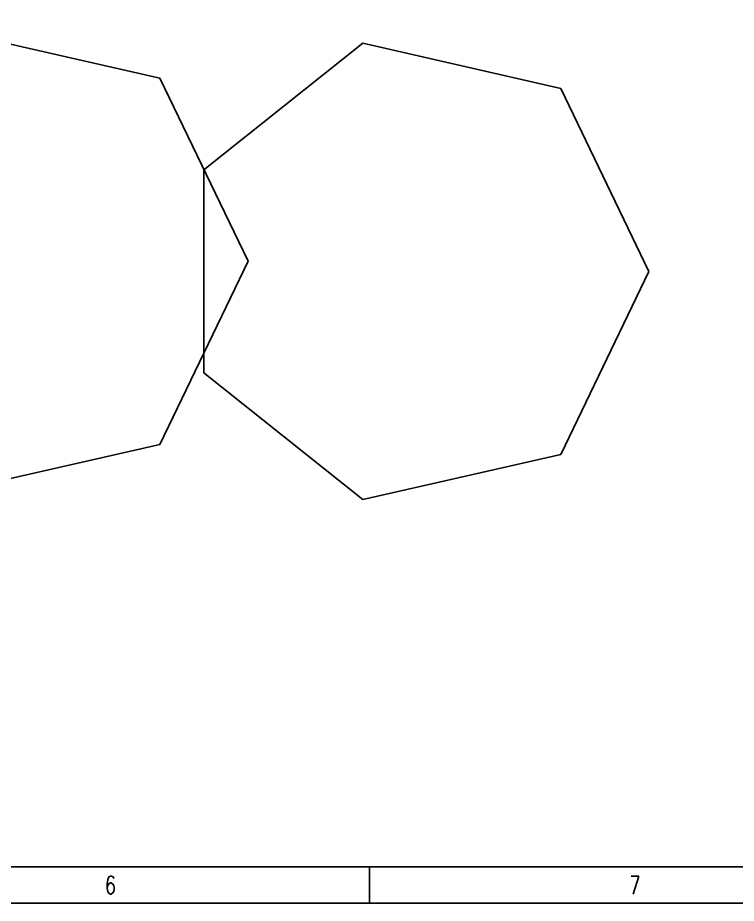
# Model space of a CAD drawing. Extents: x -249712 to 323108, y -93352 to -30277.
# Drawn here: x -162306 to -147483, y -93352 to -75092 of the extents above; entities that cross this region are included whole.
import ezdxf

# ---------------------------------------------------------------- set-up
doc = ezdxf.new("R2010")
doc.units = 0
doc.layers.get('0').update_dxf_attribs({"linetype": 'CONTINUOUS'})
doc.styles.add('HZbine', font='txt_____.ttf', dxfattribs={"width": 0.7, "bigfont": 'HZTXT'})

msp = doc.modelspace()

# ---------------------------------------------------------------- linework, layer by layer
for points in [[(-221835, -30277), (-132660, -30277), (-132660, -93352), (-221835, -93352)], [(-157555, -80115), (-159373, -76341), (-163457, -75409), (-166732, -78021), (-166732, -82210), (-163457, -84821), (-159373, -83889)], [(-149287, -80323), (-151105, -76548), (-155189, -75616), (-158464, -78228), (-158464, -82417), (-155189, -85029), (-151105, -84097)]]:
    msp.add_lwpolyline(points, close=True)
at = {"color": 4, "const_width": 37.5}
msp.add_lwpolyline([(-219960, -31027), (-133416, -31027), (-133416, -92602), (-219960, -92602)], close=True, dxfattribs=at)
at = {"color": 4, "flags": 128}
for points in [[(-155052, -92602), (-155052, -93352)], [(-155052, -93352), (-155052, -92602)], [(-132660, -93352), (-221835, -93352)]]:
    msp.add_lwpolyline(points, dxfattribs=at)

# ---------------------------------------------------------------- texts
at = {"color": 4, "style": 'HZbine', "width": 0.7}
for s, p in [('6', (-160505, -93165)), ('7', (-149687, -93165))]:
    msp.add_text(s, height=375, dxfattribs=at).set_placement(p)

doc.saveas('drawing.dxf')
